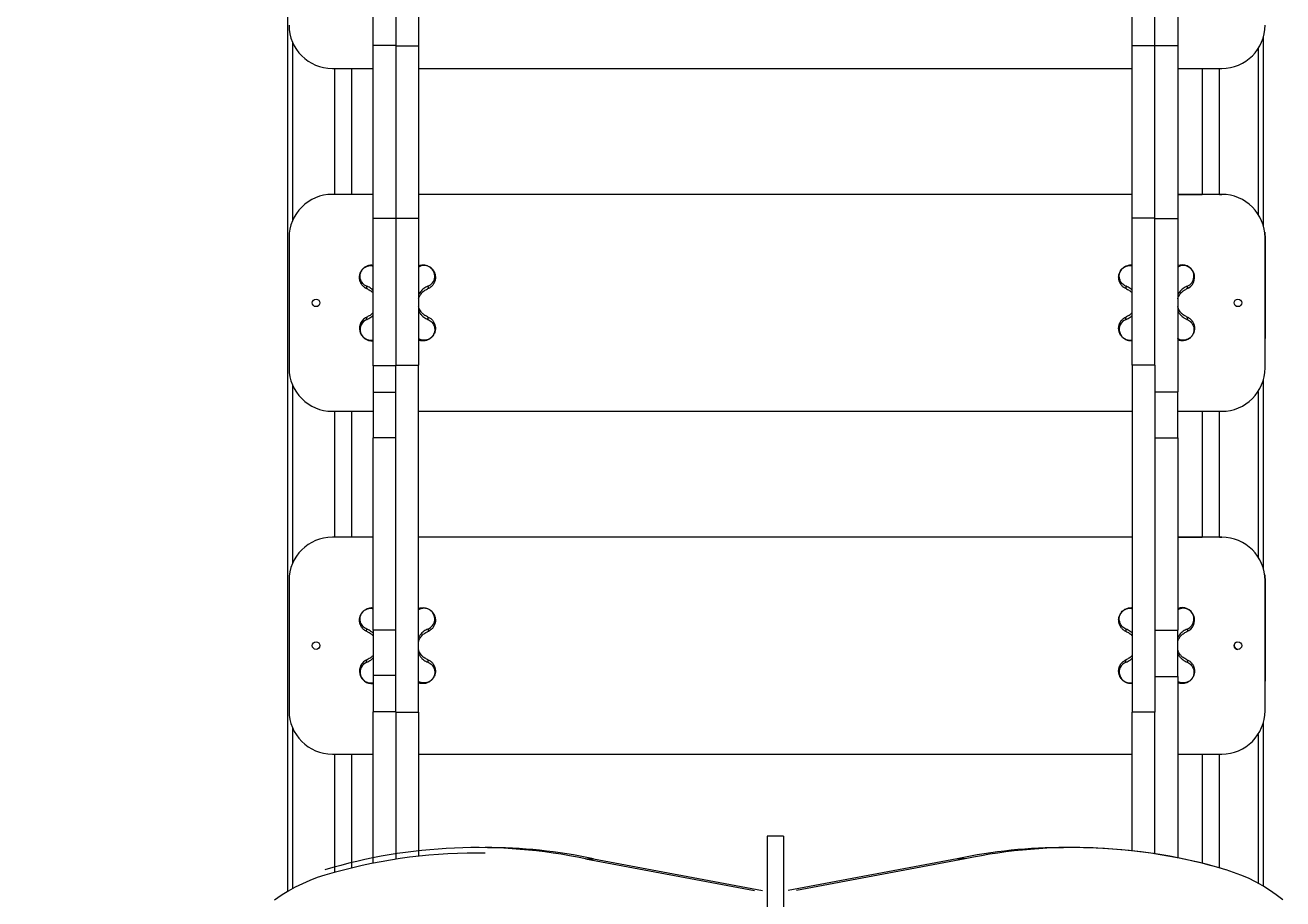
# Model space of a CAD drawing. Header units: millimetres. Extents: x -6400 to 6099, y -5761 to 5444.
# Drawn here: x 1368 to 2527, y 1112 to 1918 of the extents above; entities that cross this region are included whole.
import ezdxf

# ---------------------------------------------------------------- set-up
doc = ezdxf.new("R2010")
doc.units = ezdxf.units.MM
doc.layers.add('DIKOM_РАЗМЕР_ОБЪЕКТА', color=7, linetype='Continuous')
doc.styles.add('style1', font='arial.ttf', dxfattribs={"width": 0.8})
doc.dimstyles.new('1-50', dxfattribs={"dimtxt": 300, "dimasz": 200, "dimexe": 100, "dimexo": 0, "dimgap": 100, "dimtad": 1, "dimdec": 0, "dimtxsty": 'style1', "dimcen": 200, "dimclrd": 7, "dimclre": 7, "dimclrt": 7, "dimadec": 1, "dimazin": 2, "dimtfac": 1, "dimtdec": 0, "dimtmove": 0, "dimatfit": 2, "dimfxl": 0, "dimlwd": 25, "dimlwe": 18, "dimarcsym": 0})

# ---------------------------------------------------------------- blocks, each defined once
blk = doc.blocks.new('*D13')
at = {"layer": 'Defpoints', "color": 0, "transparency": 16777216}
for p in [(2050.4, 3929.7), (-4798.2, -2690.3), (-918.6, -2690.3)]:
    blk.add_point(p, dxfattribs=at)
at = {"layer": 'DIKOM_РАЗМЕР_ОБЪЕКТА', "color": 7, "lineweight": 18, "transparency": 16777216}
for p, q in [((2050.4, 3929.7), (-4898.2, 3929.7)), ((-918.6, -2690.3), (-4898.2, -2690.3))]:
    blk.add_line(p, q, dxfattribs=at)
at = {"layer": 'DIKOM_РАЗМЕР_ОБЪЕКТА', "color": 7, "lineweight": 25, "transparency": 16777216}
blk.add_line((-4798.2, 3729.7), (-4798.2, -2490.3), dxfattribs=at)
at = {"layer": 'DIKOM_РАЗМЕР_ОБЪЕКТА', "color": 7, "transparency": 16777216}
for points in [[(-4831.6, 3729.7), (-4764.9, 3729.7), (-4798.2, 3929.7)], [(-4831.6, -2490.3), (-4764.9, -2490.3), (-4798.2, -2690.3)]]:
    blk.add_solid(points, dxfattribs=at)
at = {"layer": 'DIKOM_РАЗМЕР_ОБЪЕКТА', "color": 7, "transparency": 16777216, "insert": (-5051.4, 1197.8), "char_height": 300, "attachment_point": 5, "rotation": 90, "style": 'style1'}
blk.add_mtext('6600', dxfattribs=at)

msp = doc.modelspace()

# ---------------------------------------------------------------- linework, layer by layer
at = {"color": 7, "linetype": 'Continuous', "lineweight": 15}
for p, q in [((1609.3, 2515.6), (1609.3, 1118.8)), ((1688.3, 1898.9), (1688.3, 2058.7)), ((1709.3, 2034.3), (1709.3, 1898.5)), ((1730.3, 2034.3), (1730.3, 1898.5)), ((2388.3, 1898.5), (2388.3, 2034.3)), ((2409.3, 1898.5), (2409.3, 2034.3)), ((2430.3, 2034.7), (2430.3, 1898.9)), ((2509.3, 1732.5), (2509.3, 1906.8)), ((1614.3, 1738), (1614.3, 1901.3)), ((1709.3, 1898.9), (1688.3, 1898.9)), ((1688.3, 1739.4), (1688.3, 1898.9)), ((1709.3, 1898.5), (1730.3, 1898.5)), ((1709.3, 1898.5), (1709.3, 1739.8)), ((1730.3, 1898.5), (1730.3, 1739.8)), ((2409.3, 1898.5), (2388.3, 1898.5)), ((2388.3, 1739.8), (2388.3, 1898.5)), ((2409.3, 1898.9), (2430.3, 1898.9)), ((2409.3, 1739.8), (2409.3, 1898.5)), ((2430.3, 1898.9), (2430.3, 1739.4)), ((2504.3, 1895.8), (2504.3, 1743.5)), ((1650.8, 1877.7), (1688.3, 1877.7)), ((1652.8, 1877.7), (1652.8, 1761.7)), ((1668.8, 1761.7), (1668.8, 1877.7)), ((1730.3, 1877.7), (2388.3, 1877.7)), ((2430.3, 1877.7), (2470.8, 1877.7)), ((2452.8, 1877.7), (2452.8, 1761.7)), ((2468.8, 1761.7), (2468.8, 1877.7)), ((1688.3, 1761.7), (1650.8, 1761.7)), ((2388.3, 1761.7), (1730.3, 1761.7)), ((2430.3, 1761.7), (2452.8, 1761.7)), ((2470.8, 1761.7), (2430.3, 1761.7)), ((2452.8, 1761.7), (2452.8, 1761.7)), ((2468.8, 1761.7), (2468.8, 1761.7)), ((2468.8, 1761.7), (2470.8, 1761.7)), ((2468.8, 1761.7), (2468.8, 1761.7)), ((1709.3, 1739.8), (1730.3, 1739.8)), ((1709.3, 1739.8), (1709.3, 1604.1)), ((1730.3, 1739.8), (1730.3, 1604.1)), ((2409.3, 1739.8), (2388.3, 1739.8)), ((2388.3, 1604.1), (2388.3, 1739.8)), ((2409.3, 1604.1), (2409.3, 1739.8)), ((1709.3, 1739.4), (1688.3, 1739.4)), ((1688.3, 1603.7), (1688.3, 1739.4)), ((2409.3, 1739.4), (2430.3, 1739.4)), ((2430.3, 1739.4), (2430.3, 1579.7)), ((1610.8, 1721.7), (1610.8, 1601.7)), ((2510.8, 1721.7), (2510.8, 1628.9)), ((2510.8, 1601.7), (2510.8, 1721.7)), ((1687.3, 1696.7), (1688.3, 1696.5)), ((2388.3, 1626.8), (2387.3, 1626.7)), ((1709.3, 1603.7), (1688.3, 1603.7)), ((1688.3, 1603.7), (1688.3, 1579)), ((1709.3, 1604.1), (1730.3, 1604.1)), ((1709.3, 1284.3), (1709.3, 1604.1)), ((1730.3, 1284.3), (1730.3, 1604.1)), ((2409.3, 1604.1), (2388.3, 1604.1)), ((2388.3, 1604.1), (2388.3, 1284.3)), ((2409.3, 1604.1), (2409.3, 1284.3)), ((2509.3, 1416.5), (2509.3, 1590.8)), ((1614.3, 1422), (1614.3, 1585.3)), ((1709.3, 1579), (1688.3, 1579)), ((1688.3, 1579), (1688.3, 1537.2)), ((2409.3, 1579.7), (2430.3, 1579.7)), ((2430.3, 1537.2), (2430.3, 1579.7)), ((2504.3, 1579.8), (2504.3, 1427.5)), ((1650.8, 1561.7), (1688.3, 1561.7)), ((1652.8, 1561.7), (1652.8, 1445.7)), ((1668.8, 1445.7), (1668.8, 1561.7)), ((1730.3, 1561.7), (2388.3, 1561.7)), ((2430.3, 1561.7), (2470.8, 1561.7)), ((2452.8, 1561.7), (2452.8, 1445.7)), ((2468.8, 1445.7), (2468.8, 1561.7)), ((1709.3, 1537.2), (1688.3, 1537.2)), ((1688.3, 1360), (1688.3, 1537.2)), ((2409.3, 1537.2), (2430.3, 1537.2)), ((2430.3, 1537.2), (2430.3, 1359.9)), ((1688.3, 1445.7), (1650.8, 1445.7)), ((2388.3, 1445.7), (1730.3, 1445.7)), ((2430.3, 1445.7), (2452.8, 1445.7)), ((2470.8, 1445.7), (2430.3, 1445.7)), ((2452.8, 1445.7), (2452.8, 1445.7)), ((2468.8, 1445.7), (2468.8, 1445.7)), ((2468.8, 1445.7), (2470.8, 1445.7)), ((2468.8, 1445.7), (2468.8, 1445.7)), ((1610.8, 1405.7), (1610.8, 1285.7)), ((2510.8, 1405.7), (2510.8, 1312.9)), ((2510.8, 1285.7), (2510.8, 1405.7)), ((1687.3, 1380.7), (1688.3, 1380.5)), ((1709.3, 1360), (1688.3, 1360)), ((1688.3, 1360), (1688.3, 1318.3)), ((2409.3, 1359.9), (2430.3, 1359.9)), ((2430.3, 1317.2), (2430.3, 1359.9)), ((1709.3, 1318.3), (1688.3, 1318.3)), ((1688.3, 1318.3), (1688.3, 1284.7)), ((2388.3, 1310.8), (2387.3, 1310.7)), ((2409.3, 1317.2), (2430.3, 1317.2)), ((2430.3, 1317.2), (2430.3, 1150)), ((1709.3, 1284.7), (1688.3, 1284.7)), ((1688.3, 1145.1), (1688.3, 1284.7)), ((1709.3, 1284.3), (1730.3, 1284.3)), ((1709.3, 1284.3), (1709.3, 1148.8)), ((1730.3, 1284.3), (1730.3, 1151.6)), ((2409.3, 1284.3), (2388.3, 1284.3)), ((2388.3, 1156.5), (2388.3, 1284.3)), ((2409.3, 1153.7), (2409.3, 1284.3)), ((1614.3, 1121.7), (1614.3, 1269.3)), ((2509.3, 1123.8), (2509.3, 1274.8)), ((2504.3, 1263.8), (2504.3, 1126.7)), ((1650.8, 1245.7), (1688.3, 1245.7)), ((1652.8, 1245.7), (1652.8, 1136.6)), ((1668.8, 1140.8), (1668.8, 1245.7)), ((1730.3, 1245.7), (2388.3, 1245.7)), ((2430.3, 1245.7), (2470.8, 1245.7)), ((2452.8, 1245.7), (2452.8, 1145)), ((2468.8, 1140.7), (2468.8, 1245.7)), ((2066.8, 1170), (2051.8, 1170)), ((2051.8, 1170), (2051.8, 1088.8)), ((2066.8, 1170), (2066.8, 1088.8)), ((1791.6, 1154.5), (1784.1, 1154.5)), ((1791.6, 1154.5), (1784.1, 1154.5)), ((1884.2, 1149.1), (2040, 1119.9)), ((1884.2, 1149.1), (1891.7, 1149.1)), ((1891.7, 1149.1), (2047.5, 1119.9)), ((2226.8, 1149.1), (2071.1, 1119.9)), ((2234.3, 1149.1), (2078.6, 1119.9)), ((2234.3, 1149.1), (2226.8, 1149.1)), ((2334.5, 1159.5), (2327, 1159.5)), ((2334.5, 1159.5), (2327, 1159.5))]:
    msp.add_line(p, q, dxfattribs=at)
at = {"color": 7, "linetype": 'Continuous', "lineweight": 15, "flags": 128}
for points in [[(2510.5, 1726.9), (2510.6, 1725.6), (2510.8, 1721.7)], [(1683.1, 1674.5), (1682.8, 1674.6), (1682.7, 1674.8), (1682.5, 1675.1), (1682.4, 1675.4), (1682.4, 1675.8), (1682.4, 1676.2), (1682.5, 1676.6), (1682.7, 1677)], [(1738.9, 1677), (1739.1, 1676.6), (1739.2, 1676.2), (1739.2, 1675.8), (1739.2, 1675.4), (1739.1, 1675.1), (1738.9, 1674.8), (1738.7, 1674.6), (1738.5, 1674.5)], [(2382.7, 1677), (2382.5, 1676.6), (2382.4, 1676.2), (2382.4, 1675.8), (2382.4, 1675.4), (2382.5, 1675.1), (2382.7, 1674.8), (2382.8, 1674.6), (2383.1, 1674.5)], [(2438.9, 1677), (2439.1, 1676.6), (2439.2, 1676.2), (2439.2, 1675.8), (2439.2, 1675.4), (2439.1, 1675.1), (2438.9, 1674.8), (2438.7, 1674.6), (2438.5, 1674.5)], [(1682.7, 1646.4), (1682.5, 1646.8), (1682.4, 1647.2), (1682.4, 1647.6), (1682.4, 1647.9), (1682.5, 1648.3), (1682.7, 1648.5), (1682.8, 1648.7), (1683.1, 1648.9)], [(1738.9, 1646.4), (1739.1, 1646.8), (1739.2, 1647.2), (1739.2, 1647.6), (1739.2, 1647.9), (1739.1, 1648.3), (1738.9, 1648.5), (1738.7, 1648.7), (1738.5, 1648.9)], [(2382.7, 1646.4), (2382.5, 1646.8), (2382.4, 1647.2), (2382.4, 1647.6), (2382.4, 1647.9), (2382.5, 1648.3), (2382.7, 1648.5), (2382.8, 1648.7), (2383.1, 1648.9)], [(2438.5, 1648.9), (2438.7, 1648.7), (2438.9, 1648.5), (2439.1, 1648.3), (2439.2, 1647.9), (2439.2, 1647.6), (2439.2, 1647.2), (2439.1, 1646.8), (2438.9, 1646.4)], [(2486.2, 1658.2), (2485.8, 1658.2), (2485.2, 1658.2)], [(2510.5, 1410.9), (2510.6, 1409.6), (2510.8, 1405.7)], [(1683.1, 1358.5), (1682.8, 1358.6), (1682.7, 1358.8), (1682.5, 1359.1), (1682.4, 1359.4), (1682.4, 1359.8), (1682.4, 1360.2), (1682.5, 1360.6), (1682.7, 1361)], [(1738.9, 1361), (1739.1, 1360.6), (1739.2, 1360.2), (1739.2, 1359.8), (1739.2, 1359.4), (1739.1, 1359.1), (1738.9, 1358.8), (1738.7, 1358.6), (1738.5, 1358.5)], [(2382.7, 1361), (2382.5, 1360.6), (2382.4, 1360.2), (2382.4, 1359.8), (2382.4, 1359.4), (2382.5, 1359.1), (2382.7, 1358.8), (2382.8, 1358.6), (2383.1, 1358.5)], [(2438.9, 1361), (2439.1, 1360.6), (2439.2, 1360.2), (2439.2, 1359.8), (2439.2, 1359.4), (2439.1, 1359.1), (2438.9, 1358.8), (2438.7, 1358.6), (2438.5, 1358.5)], [(2487.2, 1342.5), (2486.9, 1342.4), (2485.8, 1342.2)], [(1682.7, 1330.4), (1682.5, 1330.8), (1682.4, 1331.2), (1682.4, 1331.6), (1682.4, 1331.9), (1682.5, 1332.3), (1682.7, 1332.5), (1682.8, 1332.7), (1683.1, 1332.9)], [(1738.9, 1330.4), (1739.1, 1330.8), (1739.2, 1331.2), (1739.2, 1331.6), (1739.2, 1331.9), (1739.1, 1332.3), (1738.9, 1332.5), (1738.7, 1332.7), (1738.5, 1332.9)], [(2382.7, 1330.4), (2382.5, 1330.8), (2382.4, 1331.2), (2382.4, 1331.6), (2382.4, 1331.9), (2382.5, 1332.3), (2382.7, 1332.5), (2382.8, 1332.7), (2383.1, 1332.9)], [(2438.5, 1332.9), (2438.7, 1332.7), (2438.9, 1332.5), (2439.1, 1332.3), (2439.2, 1331.9), (2439.2, 1331.6), (2439.2, 1331.2), (2439.1, 1330.8), (2438.9, 1330.4)], [(2527.2, 1111.4), (2521.1, 1116), (2514.9, 1120.3), (2508.6, 1124.2), (2502, 1127.9), (2495.4, 1131.2), (2488.6, 1134.1), (2481.7, 1136.7), (2474.8, 1139)], [(1643.8, 1134), (1636.8, 1131.8), (1630, 1129.2), (1623.2, 1126.2), (1616.5, 1122.9), (1610, 1119.3), (1603.6, 1115.3), (1597.4, 1111)]]:
    msp.add_lwpolyline(points, dxfattribs=at)
at = {"color": 7, "linetype": 'Continuous', "lineweight": 15}
for centre in [(1635.8, 1661.7), (2485.8, 1661.7), (1635.8, 1345.7), (2485.8, 1345.7)]:
    msp.add_circle(centre, 3.5, dxfattribs=at)
for centre, radius, start, end in [((1650.8, 1917.7), 40, 180, 270), ((2470.8, 1917.7), 40, 270, 0), ((1650.8, 1721.7), 40, 90, 180), ((2470.8, 1721.7), 40, 0, 90), ((1735.3, 1686.2), 9.89, 291.3881, 120.6173), ((2434.3, 1685.2), 11.5, 291.4745, 110.399), ((2435.3, 1686.2), 9.89, 291.387, 120.6174), ((1687.3, 1638.2), 11.5, 111.4529, 275.0557), ((1686.2, 1637.2), 9.88, 111.3223, 281.9979), ((2386.2, 1637.2), 9.88, 111.322, 281.9983), ((1650.8, 1601.7), 40, 180, 270), ((2470.8, 1601.7), 40, 270, 0), ((1650.8, 1405.7), 40, 90, 180), ((2470.8, 1405.7), 40, 0, 90), ((1735.3, 1370.2), 9.89, 291.388, 120.6174), ((2434.3, 1369.2), 11.5, 291.4745, 110.3989), ((2435.3, 1370.2), 9.89, 291.387, 120.6172), ((2485.8, 1345.7), 3.5, 113.2515, 269.9986), ((1687.3, 1322.2), 11.5, 111.4529, 275.0558), ((1686.2, 1321.2), 9.88, 111.3221, 281.9981), ((2386.2, 1321.2), 9.88, 111.3221, 281.9981), ((1650.8, 1285.7), 40, 180, 270), ((2470.8, 1285.7), 40, 270, 0), ((1784.1, 669.2), 490.3, 78.2109, 106.6227), ((1784.4, 662.1), 492.4, 90.0368, 106.5926), ((1784.4, 662.1), 492.4, 90.037, 106.5926), ((1791.5, 669.6), 490, 78.1977, 89.9884), ((2327.1, 669.6), 490, 90.0116, 101.8023), ((2334.5, 669.2), 490.3, 73.3773, 101.7891), ((2334.2, 667.5), 492, 73.3995, 89.9711)]:
    msp.add_arc(centre, radius, start, end, dxfattribs=at)
for points, knots in [([(1683.1, 1674.5), (1682.7, 1674.6), (1681.9, 1675), (1680.8, 1675.6), (1679.9, 1676.3), (1679.2, 1677), (1678.6, 1677.6), (1678, 1678.4), (1677.5, 1679.1), (1677.1, 1679.9), (1676.7, 1680.7), (1676.4, 1681.6), (1676.1, 1682.6), (1675.9, 1683.6), (1675.8, 1684.8), (1675.8, 1686), (1676, 1687.3), (1676.3, 1688.6), (1676.7, 1689.8), (1677.3, 1690.9), (1678.1, 1692.2), (1679.2, 1693.4), (1680.5, 1694.5), (1681.5, 1695.1), (1682.5, 1695.6), (1683.8, 1696.2), (1685.4, 1696.6), (1686.7, 1696.7), (1687.3, 1696.7)], [0, 0, 0, 0, 0.039052, 0.080671, 0.124892, 0.152367, 0.182317, 0.214751, 0.249667, 0.27592, 0.31222, 0.348769, 0.374424, 0.417526, 0.458455, 0.498577, 0.541747, 0.583538, 0.624038, 0.656596, 0.686723, 0.749349, 0.779958, 0.812236, 0.842269, 0.875051, 0.937761, 1, 1, 1, 1]), ([(1682.7, 1677), (1681.9, 1677.3), (1680.4, 1678), (1678.8, 1679.6), (1677.5, 1681.5), (1676.7, 1683.5), (1676.3, 1685.7), (1676.4, 1687.7), (1676.9, 1689.4), (1677.3, 1690.5), (1677.8, 1691.3), (1678.4, 1692.2), (1679.3, 1693.3), (1680.5, 1694.3), (1681.9, 1695.1), (1683.2, 1695.6), (1684.8, 1696.1), (1686.6, 1696.2), (1687.8, 1695.9), (1688.3, 1695.8)], [0, 0, 0, 0, 0.085407, 0.170993, 0.256218, 0.341682, 0.426499, 0.512138, 0.558008, 0.597805, 0.621498, 0.643437, 0.683801, 0.726725, 0.769686, 0.812551, 0.855532, 0.940818, 1, 1, 1, 1]), ([(1730.3, 1696), (1730.4, 1696), (1730.5, 1696.1), (1730.7, 1696.1), (1730.9, 1696.2), (1732, 1696.5), (1733.2, 1696.6), (1734.3, 1696.7)], [0, 0, 0, 0, 0.05412, 0.136934, 0.162564, 0.177677, 1, 1, 1, 1]), ([(1734.3, 1696.7), (1734.7, 1696.7), (1735.6, 1696.6), (1736.9, 1696.4), (1738.1, 1696.1), (1739.1, 1695.6), (1740.5, 1694.9), (1741.8, 1694), (1742.9, 1692.8), (1743.7, 1691.9), (1744.3, 1690.9), (1744.9, 1689.8), (1745.3, 1688.6), (1745.6, 1687.3), (1745.8, 1686.1), (1745.8, 1685.1), (1745.8, 1684.2), (1745.7, 1683.3), (1745.5, 1682.5), (1745.2, 1681.6), (1744.9, 1680.7), (1744.5, 1679.9), (1744, 1679), (1743.4, 1678.1), (1742.6, 1677.2), (1741.6, 1676.2), (1740.3, 1675.3), (1739.1, 1674.7), (1738.5, 1674.5)], [0, 0, 0, 0, 0.043165, 0.084955, 0.125496, 0.158052, 0.187894, 0.250624, 0.281736, 0.313558, 0.343768, 0.37643, 0.416861, 0.458555, 0.501589, 0.531079, 0.563766, 0.592891, 0.626374, 0.652482, 0.688432, 0.724585, 0.750276, 0.796294, 0.837893, 0.875077, 0.940448, 1, 1, 1, 1]), ([(2383.1, 1674.5), (2382.7, 1674.7), (2381.8, 1675.1), (2380.6, 1675.8), (2379.5, 1676.7), (2378.6, 1677.6), (2377.8, 1678.7), (2377.1, 1679.8), (2376.6, 1681), (2376.1, 1682.3), (2375.9, 1683.5), (2375.8, 1684.9), (2375.8, 1686.2), (2376, 1687.7), (2376.4, 1689.1), (2377.1, 1690.5), (2378, 1692), (2379.1, 1693.4), (2380.3, 1694.3), (2381.2, 1695), (2382.2, 1695.5), (2383.4, 1696), (2384.8, 1696.4), (2386, 1696.6), (2387.1, 1696.7), (2387.8, 1696.7), (2388.2, 1696.6), (2388.3, 1696.6)], [0, 0, 0, 0, 0.042958, 0.08886, 0.131429, 0.177904, 0.218328, 0.266491, 0.311084, 0.355326, 0.403545, 0.44341, 0.491165, 0.532596, 0.580124, 0.621683, 0.666372, 0.711117, 0.755825, 0.7776, 0.800568, 0.842206, 0.88984, 0.925065, 0.959952, 0.99368, 1, 1, 1, 1]), ([(2382.7, 1677), (2381.9, 1677.3), (2380.4, 1678.1), (2378.8, 1679.6), (2377.5, 1681.5), (2376.7, 1683.5), (2376.3, 1685.7), (2376.4, 1687.7), (2376.9, 1689.4), (2377.3, 1690.5), (2377.8, 1691.3), (2378.4, 1692.2), (2379.3, 1693.3), (2380.5, 1694.3), (2381.9, 1695.1), (2383.2, 1695.6), (2384.8, 1696.1), (2386.6, 1696.2), (2387.8, 1696), (2388.3, 1695.8)], [0, 0, 0, 0, 0.085407, 0.170993, 0.256218, 0.341681, 0.426498, 0.512138, 0.558008, 0.597804, 0.621499, 0.643436, 0.683802, 0.726726, 0.769685, 0.812549, 0.85553, 0.940816, 1, 1, 1, 1]), ([(1688.3, 1673.2), (1688.3, 1673.3), (1687.7, 1673.9), (1686.4, 1674.9), (1684.6, 1676.1), (1683.3, 1676.7), (1682.7, 1677)], [0, 0, 0, 0, 0.022433, 0.348055, 0.668628, 1, 1, 1, 1]), ([(1683.1, 1674.5), (1684.2, 1674), (1685.6, 1673.3), (1687.3, 1671.9), (1687.9, 1671.3), (1688.3, 1670.9), (1688.3, 1670.8)], [0, 0, 0, 0, 0.604355, 0.790913, 0.970486, 1, 1, 1, 1]), ([(1738.9, 1677), (1737.7, 1676.4), (1735.8, 1675.5), (1733.4, 1673.5), (1731.8, 1671.6), (1730.8, 1670.1), (1730.4, 1669.2), (1730.3, 1669)], [0, 0, 0, 0, 0.383643, 0.579789, 0.770157, 0.963558, 1, 1, 1, 1]), ([(1730.3, 1665.3), (1730.4, 1665.7), (1730.6, 1666.5), (1731.1, 1667.7), (1731.8, 1668.9), (1733.1, 1670.8), (1735.4, 1673), (1737.4, 1674), (1738.5, 1674.5)], [0, 0, 0, 0, 0.069066, 0.169428, 0.273166, 0.380869, 0.6725, 1, 1, 1, 1]), ([(2388.3, 1673.2), (2388.3, 1673.3), (2387.7, 1673.9), (2386.4, 1674.9), (2384.6, 1676.1), (2383.3, 1676.7), (2382.7, 1677)], [0, 0, 0, 0, 0.022437, 0.348063, 0.668637, 1, 1, 1, 1]), ([(2383.1, 1674.5), (2384.2, 1674), (2385.6, 1673.3), (2387.3, 1671.9), (2387.9, 1671.3), (2388.3, 1670.9), (2388.3, 1670.8)], [0, 0, 0, 0, 0.604356, 0.790905, 0.970478, 1, 1, 1, 1]), ([(2438.9, 1677), (2437.7, 1676.4), (2435.8, 1675.5), (2433.4, 1673.5), (2431.8, 1671.6), (2430.8, 1670.1), (2430.4, 1669.2), (2430.3, 1669)], [0, 0, 0, 0, 0.383642, 0.579791, 0.770162, 0.963565, 1, 1, 1, 1]), ([(2430.3, 1665.3), (2430.4, 1665.7), (2430.6, 1666.5), (2431.1, 1667.7), (2431.8, 1668.9), (2433.1, 1670.8), (2435.4, 1673), (2437.4, 1674), (2438.5, 1674.5)], [0, 0, 0, 0, 0.069064, 0.169427, 0.273166, 0.38087, 0.672501, 1, 1, 1, 1]), ([(1682.7, 1646.4), (1683.9, 1647), (1685.8, 1647.9), (1687.7, 1649.4), (1688.3, 1650.1), (1688.3, 1650.1)], [0, 0, 0, 0, 0.644399, 0.973875, 1, 1, 1, 1]), ([(1688.3, 1652.6), (1687.6, 1651.9), (1686, 1650.2), (1684.2, 1649.4), (1683.1, 1648.9)], [0, 0, 0, 0, 0.404028, 1, 1, 1, 1]), ([(1738.5, 1648.9), (1737.4, 1649.4), (1736, 1650.1), (1734.3, 1651.5), (1733.4, 1652.3), (1732.4, 1653.5), (1731.4, 1655.1), (1730.6, 1656.7), (1730.4, 1657.8), (1730.3, 1658.2)], [0, 0, 0, 0, 0.326286, 0.427012, 0.523959, 0.617388, 0.775901, 0.926246, 1, 1, 1, 1]), ([(1730.3, 1654.3), (1730.3, 1654.2), (1730.7, 1653.3), (1731.8, 1651.8), (1733.4, 1649.9), (1735.1, 1648.4), (1737, 1647.2), (1738.3, 1646.7), (1738.9, 1646.4)], [0, 0, 0, 0, 0.029352, 0.223181, 0.417403, 0.611461, 0.802512, 1, 1, 1, 1]), ([(1738.5, 1648.9), (1738.9, 1648.7), (1739.8, 1648.3), (1741, 1647.6), (1742.1, 1646.7), (1743, 1645.8), (1743.8, 1644.7), (1744.5, 1643.6), (1745, 1642.4), (1745.4, 1641.1), (1745.7, 1639.8), (1745.8, 1638.5), (1745.8, 1637.1), (1745.6, 1635.7), (1745.2, 1634.3), (1744.5, 1632.8), (1743.6, 1631.4), (1742.5, 1630), (1741.3, 1629), (1740.4, 1628.4), (1739.4, 1627.9), (1738.2, 1627.3), (1736.8, 1626.9), (1735.6, 1626.7), (1734.5, 1626.7), (1733.5, 1626.7), (1732.4, 1626.8), (1731.3, 1627), (1730.6, 1627.3), (1730.3, 1627.4)], [0, 0, 0, 0, 0.038895, 0.080456, 0.118999, 0.161079, 0.197679, 0.241286, 0.281663, 0.32172, 0.365378, 0.401472, 0.444711, 0.482225, 0.525258, 0.562886, 0.603349, 0.643863, 0.684342, 0.704058, 0.724853, 0.762553, 0.805684, 0.837576, 0.869165, 0.899701, 0.930693, 0.966632, 1, 1, 1, 1]), ([(2387.3, 1626.7), (2386.9, 1626.7), (2386, 1626.7), (2384.7, 1626.9), (2383.5, 1627.3), (2382.5, 1627.7), (2381.1, 1628.4), (2379.8, 1629.4), (2378.7, 1630.5), (2377.9, 1631.5), (2377.3, 1632.5), (2376.7, 1633.6), (2376.3, 1634.8), (2376, 1636.1), (2375.8, 1637.2), (2375.8, 1638.3), (2375.8, 1639.2), (2375.9, 1640.1), (2376.1, 1640.9), (2376.4, 1641.8), (2376.7, 1642.6), (2377.1, 1643.5), (2377.6, 1644.4), (2378.2, 1645.3), (2379, 1646.2), (2380, 1647.1), (2381.3, 1648.1), (2382.5, 1648.6), (2383.1, 1648.9)], [0, 0, 0, 0, 0.04316, 0.084953, 0.125494, 0.158049, 0.187892, 0.250622, 0.281735, 0.313559, 0.343769, 0.376429, 0.41686, 0.458554, 0.501589, 0.531079, 0.563765, 0.59289, 0.626374, 0.652481, 0.688432, 0.724584, 0.750276, 0.796295, 0.837891, 0.875077, 0.940448, 1, 1, 1, 1]), ([(2382.7, 1646.4), (2383.9, 1647), (2385.8, 1647.9), (2387.7, 1649.4), (2388.3, 1650.1), (2388.3, 1650.1)], [0, 0, 0, 0, 0.64439, 0.973875, 1, 1, 1, 1]), ([(2388.3, 1652.7), (2387.6, 1651.9), (2386, 1650.2), (2384.2, 1649.4), (2383.1, 1648.9)], [0, 0, 0, 0, 0.404037, 1, 1, 1, 1]), ([(2438.5, 1648.9), (2437.4, 1649.4), (2436, 1650.1), (2434.3, 1651.5), (2433.4, 1652.3), (2432.4, 1653.5), (2431.4, 1655.1), (2430.6, 1656.7), (2430.4, 1657.8), (2430.3, 1658.2)], [0, 0, 0, 0, 0.326281, 0.427008, 0.523959, 0.617385, 0.775902, 0.926244, 1, 1, 1, 1]), ([(2430.3, 1654.3), (2430.3, 1654.2), (2430.7, 1653.3), (2431.8, 1651.8), (2433.4, 1649.9), (2435.1, 1648.5), (2437, 1647.2), (2438.3, 1646.7), (2438.9, 1646.4)], [0, 0, 0, 0, 0.029353, 0.22318, 0.417398, 0.611463, 0.802517, 1, 1, 1, 1]), ([(2438.5, 1648.9), (2438.9, 1648.7), (2439.7, 1648.4), (2440.8, 1647.7), (2441.7, 1647), (2442.4, 1646.4), (2443, 1645.7), (2443.6, 1645), (2444.1, 1644.3), (2444.5, 1643.5), (2444.9, 1642.6), (2445.2, 1641.8), (2445.5, 1640.8), (2445.7, 1639.8), (2445.8, 1638.6), (2445.8, 1637.3), (2445.6, 1636.1), (2445.3, 1634.8), (2444.9, 1633.6), (2444.3, 1632.5), (2443.5, 1631.2), (2442.4, 1629.9), (2441.1, 1628.9), (2440.1, 1628.3), (2439.1, 1627.7), (2437.8, 1627.2), (2436.2, 1626.8), (2434.9, 1626.7), (2434.3, 1626.7)], [0, 0, 0, 0, 0.039054, 0.080673, 0.124894, 0.152369, 0.182317, 0.214752, 0.249669, 0.275921, 0.312223, 0.34877, 0.374425, 0.417527, 0.458455, 0.498577, 0.541747, 0.583539, 0.624038, 0.656597, 0.686725, 0.749346, 0.779959, 0.812236, 0.842271, 0.875052, 0.937761, 1, 1, 1, 1]), ([(1738.9, 1646.4), (1739.7, 1646), (1741.2, 1645.3), (1742.8, 1643.7), (1744.1, 1641.9), (1744.9, 1639.9), (1745.3, 1637.7), (1745.2, 1635.7), (1744.7, 1634), (1744.3, 1632.9), (1743.8, 1632), (1743.2, 1631.2), (1742.3, 1630.1), (1741, 1629), (1739.7, 1628.2), (1738.4, 1627.7), (1736.8, 1627.3), (1734.8, 1627.2), (1732.6, 1627.6), (1731.1, 1628.1), (1730.4, 1628.6), (1730.3, 1628.7)], [0, 0, 0, 0, 0.075886, 0.151931, 0.227655, 0.303591, 0.378953, 0.455045, 0.495802, 0.531161, 0.552214, 0.571707, 0.607572, 0.645712, 0.683881, 0.721967, 0.760159, 0.835935, 0.911983, 0.987441, 1, 1, 1, 1]), ([(2438.9, 1646.4), (2439.7, 1646), (2441.2, 1645.3), (2442.8, 1643.7), (2444.1, 1641.9), (2444.9, 1639.9), (2445.3, 1637.7), (2445.2, 1635.7), (2444.7, 1634), (2444.3, 1632.9), (2443.8, 1632), (2443.2, 1631.2), (2442.3, 1630.1), (2441, 1629), (2439.7, 1628.3), (2438.4, 1627.7), (2436.8, 1627.3), (2434.8, 1627.2), (2432.6, 1627.6), (2431.1, 1628.1), (2430.4, 1628.6), (2430.3, 1628.7)], [0, 0, 0, 0, 0.075886, 0.151931, 0.227656, 0.303591, 0.378954, 0.455047, 0.495803, 0.531164, 0.552217, 0.571707, 0.607574, 0.645714, 0.683882, 0.721969, 0.76016, 0.835938, 0.911986, 0.987442, 1, 1, 1, 1]), ([(2434.3, 1626.7), (2433.2, 1626.8), (2432, 1626.9), (2430.7, 1627.3), (2430.5, 1627.4), (2430.3, 1627.5)], [0, 0, 0, 0, 0.824451, 0.868299, 1, 1, 1, 1]), ([(1683.1, 1358.5), (1682.7, 1358.6), (1681.9, 1359), (1680.8, 1359.6), (1679.9, 1360.3), (1679.2, 1361), (1678.6, 1361.6), (1678, 1362.4), (1677.5, 1363.1), (1677.1, 1363.9), (1676.7, 1364.7), (1676.4, 1365.6), (1676.1, 1366.6), (1675.9, 1367.6), (1675.8, 1368.8), (1675.8, 1370), (1676, 1371.3), (1676.3, 1372.6), (1676.7, 1373.8), (1677.3, 1374.9), (1678.1, 1376.2), (1679.2, 1377.4), (1680.5, 1378.5), (1681.5, 1379.1), (1682.5, 1379.6), (1683.8, 1380.2), (1685.4, 1380.6), (1686.7, 1380.7), (1687.3, 1380.7)], [0, 0, 0, 0, 0.039052, 0.080671, 0.124892, 0.152367, 0.182317, 0.214751, 0.249668, 0.27592, 0.31222, 0.348769, 0.374423, 0.417526, 0.458454, 0.498576, 0.541746, 0.583538, 0.624038, 0.656596, 0.686723, 0.749349, 0.779958, 0.812236, 0.842268, 0.875052, 0.937761, 1, 1, 1, 1]), ([(1682.7, 1361), (1681.9, 1361.3), (1680.4, 1362), (1678.8, 1363.6), (1677.5, 1365.5), (1676.7, 1367.5), (1676.3, 1369.7), (1676.4, 1371.7), (1676.9, 1373.4), (1677.3, 1374.5), (1677.8, 1375.3), (1678.4, 1376.2), (1679.3, 1377.3), (1680.5, 1378.3), (1681.9, 1379.1), (1683.2, 1379.6), (1684.8, 1380.1), (1686.6, 1380.2), (1687.8, 1379.9), (1688.3, 1379.8)], [0, 0, 0, 0, 0.085407, 0.170993, 0.256218, 0.341681, 0.426499, 0.512138, 0.558008, 0.597805, 0.621499, 0.643437, 0.683801, 0.726725, 0.769686, 0.812551, 0.855532, 0.940818, 1, 1, 1, 1]), ([(1730.3, 1380), (1730.4, 1380), (1730.5, 1380.1), (1730.7, 1380.1), (1730.9, 1380.2), (1732, 1380.5), (1733.2, 1380.6), (1734.3, 1380.7)], [0, 0, 0, 0, 0.05412, 0.136935, 0.162564, 0.177678, 1, 1, 1, 1]), ([(1734.3, 1380.7), (1734.7, 1380.7), (1735.6, 1380.6), (1736.9, 1380.4), (1738.1, 1380.1), (1739.1, 1379.6), (1740.5, 1378.9), (1741.8, 1378), (1742.9, 1376.8), (1743.7, 1375.9), (1744.3, 1374.9), (1744.9, 1373.8), (1745.3, 1372.6), (1745.6, 1371.3), (1745.8, 1370.1), (1745.8, 1369.1), (1745.8, 1368.2), (1745.7, 1367.3), (1745.5, 1366.5), (1745.2, 1365.6), (1744.9, 1364.7), (1744.5, 1363.9), (1744, 1363), (1743.4, 1362.1), (1742.6, 1361.2), (1741.6, 1360.2), (1740.3, 1359.3), (1739.1, 1358.7), (1738.5, 1358.5)], [0, 0, 0, 0, 0.043165, 0.084955, 0.125496, 0.158052, 0.187895, 0.250624, 0.281737, 0.313559, 0.343769, 0.376429, 0.416861, 0.458555, 0.50159, 0.531079, 0.563766, 0.592891, 0.626374, 0.652483, 0.688432, 0.724585, 0.750276, 0.796294, 0.837893, 0.875077, 0.940448, 1, 1, 1, 1]), ([(2383.1, 1358.5), (2382.7, 1358.7), (2381.8, 1359.1), (2380.6, 1359.8), (2379.5, 1360.7), (2378.6, 1361.6), (2377.8, 1362.7), (2377.1, 1363.8), (2376.6, 1365), (2376.1, 1366.3), (2375.9, 1367.5), (2375.8, 1368.9), (2375.8, 1370.2), (2376, 1371.7), (2376.4, 1373.1), (2377.1, 1374.5), (2378, 1376), (2379.1, 1377.4), (2380.3, 1378.3), (2381.2, 1379), (2382.2, 1379.5), (2383.4, 1380), (2384.8, 1380.4), (2386, 1380.6), (2387.1, 1380.7), (2387.8, 1380.7), (2388.2, 1380.6), (2388.3, 1380.6)], [0, 0, 0, 0, 0.042958, 0.08886, 0.131429, 0.177904, 0.218328, 0.266491, 0.311084, 0.355326, 0.403544, 0.443409, 0.491165, 0.532596, 0.580124, 0.621683, 0.666372, 0.711117, 0.755825, 0.7776, 0.800568, 0.842206, 0.88984, 0.925065, 0.959952, 0.99368, 1, 1, 1, 1]), ([(2382.7, 1361), (2381.9, 1361.3), (2380.4, 1362.1), (2378.8, 1363.6), (2377.5, 1365.5), (2376.7, 1367.5), (2376.3, 1369.7), (2376.4, 1371.7), (2376.9, 1373.4), (2377.3, 1374.5), (2377.8, 1375.3), (2378.4, 1376.2), (2379.3, 1377.3), (2380.5, 1378.3), (2381.9, 1379.1), (2383.2, 1379.6), (2384.8, 1380.1), (2386.6, 1380.2), (2387.8, 1380), (2388.3, 1379.8)], [0, 0, 0, 0, 0.085407, 0.170993, 0.256217, 0.341681, 0.426499, 0.512138, 0.558008, 0.597804, 0.621499, 0.643436, 0.683802, 0.726726, 0.769685, 0.812549, 0.85553, 0.940816, 1, 1, 1, 1]), ([(1688.3, 1357.2), (1688.3, 1357.3), (1687.7, 1357.9), (1686.4, 1358.9), (1684.6, 1360.1), (1683.3, 1360.7), (1682.7, 1361)], [0, 0, 0, 0, 0.022433, 0.348057, 0.668629, 1, 1, 1, 1]), ([(1683.1, 1358.5), (1684.2, 1358), (1685.6, 1357.3), (1687.3, 1355.9), (1687.9, 1355.3), (1688.3, 1354.9), (1688.3, 1354.8)], [0, 0, 0, 0, 0.604354, 0.790913, 0.970486, 1, 1, 1, 1]), ([(1738.9, 1361), (1737.7, 1360.4), (1735.8, 1359.5), (1733.4, 1357.5), (1731.8, 1355.6), (1730.8, 1354.1), (1730.4, 1353.2), (1730.3, 1353)], [0, 0, 0, 0, 0.383642, 0.579789, 0.770158, 0.963559, 1, 1, 1, 1]), ([(1730.3, 1349.3), (1730.4, 1349.7), (1730.6, 1350.5), (1731.1, 1351.7), (1731.8, 1352.9), (1733.1, 1354.8), (1735.4, 1357), (1737.4, 1358), (1738.5, 1358.5)], [0, 0, 0, 0, 0.069066, 0.169426, 0.273165, 0.380869, 0.672499, 1, 1, 1, 1]), ([(2388.3, 1357.2), (2388.3, 1357.3), (2387.7, 1357.9), (2386.4, 1358.9), (2384.6, 1360.1), (2383.3, 1360.7), (2382.7, 1361)], [0, 0, 0, 0, 0.022441, 0.348065, 0.668638, 1, 1, 1, 1]), ([(2383.1, 1358.5), (2384.2, 1358), (2385.6, 1357.3), (2387.3, 1355.9), (2387.9, 1355.3), (2388.3, 1354.9), (2388.3, 1354.8)], [0, 0, 0, 0, 0.604356, 0.790905, 0.970478, 1, 1, 1, 1]), ([(2438.9, 1361), (2437.7, 1360.4), (2435.8, 1359.5), (2433.4, 1357.5), (2431.8, 1355.6), (2430.8, 1354.1), (2430.4, 1353.2), (2430.3, 1353)], [0, 0, 0, 0, 0.38364, 0.57979, 0.77016, 0.963563, 1, 1, 1, 1]), ([(2430.3, 1349.3), (2430.4, 1349.7), (2430.6, 1350.5), (2431.1, 1351.7), (2431.8, 1352.9), (2433.1, 1354.8), (2435.4, 1357), (2437.4, 1358), (2438.5, 1358.5)], [0, 0, 0, 0, 0.069063, 0.169425, 0.273165, 0.380868, 0.672501, 1, 1, 1, 1]), ([(1682.7, 1330.4), (1683.9, 1331), (1685.8, 1331.9), (1687.7, 1333.4), (1688.3, 1334.1), (1688.3, 1334.1)], [0, 0, 0, 0, 0.644399, 0.973873, 1, 1, 1, 1]), ([(1688.3, 1336.6), (1687.6, 1335.9), (1686, 1334.2), (1684.2, 1333.4), (1683.1, 1332.9)], [0, 0, 0, 0, 0.404028, 1, 1, 1, 1]), ([(1738.5, 1332.9), (1737.4, 1333.4), (1736, 1334.1), (1734.3, 1335.5), (1733.4, 1336.3), (1732.4, 1337.5), (1731.4, 1339.1), (1730.6, 1340.7), (1730.4, 1341.8), (1730.3, 1342.2)], [0, 0, 0, 0, 0.326285, 0.427011, 0.523958, 0.617387, 0.775901, 0.926244, 1, 1, 1, 1]), ([(1730.3, 1338.3), (1730.3, 1338.2), (1730.7, 1337.3), (1731.8, 1335.8), (1733.4, 1333.9), (1735.1, 1332.4), (1737, 1331.2), (1738.3, 1330.7), (1738.9, 1330.4)], [0, 0, 0, 0, 0.029354, 0.223181, 0.417404, 0.611461, 0.802512, 1, 1, 1, 1]), ([(2382.7, 1330.4), (2383.9, 1331), (2385.8, 1331.9), (2387.7, 1333.4), (2388.3, 1334.1), (2388.3, 1334.1)], [0, 0, 0, 0, 0.64439, 0.973875, 1, 1, 1, 1]), ([(2388.3, 1336.7), (2387.6, 1335.9), (2386, 1334.2), (2384.2, 1333.4), (2383.1, 1332.9)], [0, 0, 0, 0, 0.404038, 1, 1, 1, 1]), ([(2438.5, 1332.9), (2437.4, 1333.4), (2436, 1334.1), (2434.3, 1335.5), (2433.4, 1336.3), (2432.4, 1337.5), (2431.4, 1339.1), (2430.6, 1340.7), (2430.4, 1341.8), (2430.3, 1342.2)], [0, 0, 0, 0, 0.326282, 0.427009, 0.523961, 0.617386, 0.775902, 0.926246, 1, 1, 1, 1]), ([(2430.3, 1338.3), (2430.3, 1338.2), (2430.7, 1337.3), (2431.8, 1335.8), (2433.4, 1333.9), (2435.1, 1332.5), (2437, 1331.2), (2438.3, 1330.7), (2438.9, 1330.4)], [0, 0, 0, 0, 0.029351, 0.22318, 0.417398, 0.611462, 0.802516, 1, 1, 1, 1]), ([(1738.5, 1332.9), (1738.9, 1332.7), (1739.8, 1332.3), (1741, 1331.6), (1742.1, 1330.7), (1743, 1329.8), (1743.8, 1328.7), (1744.5, 1327.6), (1745, 1326.4), (1745.4, 1325.1), (1745.7, 1323.8), (1745.8, 1322.5), (1745.8, 1321.1), (1745.6, 1319.7), (1745.2, 1318.3), (1744.5, 1316.8), (1743.6, 1315.4), (1742.5, 1314), (1741.3, 1313), (1740.4, 1312.4), (1739.4, 1311.9), (1738.2, 1311.3), (1736.8, 1310.9), (1735.6, 1310.7), (1734.5, 1310.7), (1733.5, 1310.7), (1732.4, 1310.8), (1731.3, 1311), (1730.6, 1311.3), (1730.3, 1311.4)], [0, 0, 0, 0, 0.038895, 0.080456, 0.118999, 0.161079, 0.197679, 0.241286, 0.281663, 0.32172, 0.365378, 0.401473, 0.444712, 0.482225, 0.525258, 0.562886, 0.603349, 0.643863, 0.684342, 0.704058, 0.724853, 0.762553, 0.805685, 0.837576, 0.869165, 0.899701, 0.930693, 0.966632, 1, 1, 1, 1]), ([(1738.9, 1330.4), (1739.7, 1330), (1741.2, 1329.3), (1742.8, 1327.7), (1744.1, 1325.9), (1744.9, 1323.9), (1745.3, 1321.7), (1745.2, 1319.7), (1744.7, 1318), (1744.3, 1316.9), (1743.8, 1316), (1743.2, 1315.2), (1742.3, 1314.1), (1741, 1313), (1739.7, 1312.2), (1738.4, 1311.7), (1736.8, 1311.3), (1734.8, 1311.2), (1732.6, 1311.6), (1731.1, 1312.1), (1730.4, 1312.6), (1730.3, 1312.7)], [0, 0, 0, 0, 0.075886, 0.151931, 0.227655, 0.303591, 0.378953, 0.455045, 0.495802, 0.531162, 0.552215, 0.571707, 0.607573, 0.645711, 0.683881, 0.721967, 0.760159, 0.835936, 0.911983, 0.987441, 1, 1, 1, 1]), ([(2387.3, 1310.7), (2386.9, 1310.7), (2386, 1310.7), (2384.7, 1310.9), (2383.5, 1311.3), (2382.5, 1311.7), (2381.1, 1312.4), (2379.8, 1313.4), (2378.7, 1314.5), (2377.9, 1315.5), (2377.3, 1316.5), (2376.7, 1317.6), (2376.3, 1318.8), (2376, 1320.1), (2375.8, 1321.2), (2375.8, 1322.3), (2375.8, 1323.2), (2375.9, 1324.1), (2376.1, 1324.9), (2376.4, 1325.8), (2376.7, 1326.6), (2377.1, 1327.5), (2377.6, 1328.4), (2378.2, 1329.3), (2379, 1330.2), (2380, 1331.1), (2381.3, 1332.1), (2382.5, 1332.6), (2383.1, 1332.9)], [0, 0, 0, 0, 0.04316, 0.084953, 0.125494, 0.158049, 0.187892, 0.250622, 0.281735, 0.313559, 0.343769, 0.376429, 0.41686, 0.458555, 0.501589, 0.531079, 0.563765, 0.592891, 0.626374, 0.652482, 0.688432, 0.724584, 0.750276, 0.796294, 0.837891, 0.875077, 0.940448, 1, 1, 1, 1]), ([(2438.9, 1330.4), (2439.7, 1330), (2441.2, 1329.3), (2442.8, 1327.7), (2444.1, 1325.9), (2444.9, 1323.9), (2445.3, 1321.7), (2445.2, 1319.7), (2444.7, 1318), (2444.3, 1316.9), (2443.8, 1316), (2443.2, 1315.2), (2442.3, 1314.1), (2441, 1313), (2439.7, 1312.3), (2438.4, 1311.7), (2436.8, 1311.3), (2434.8, 1311.2), (2432.6, 1311.6), (2431.1, 1312.1), (2430.4, 1312.6), (2430.3, 1312.7)], [0, 0, 0, 0, 0.075886, 0.151931, 0.227656, 0.303591, 0.378954, 0.455047, 0.495803, 0.531164, 0.552217, 0.571708, 0.607574, 0.645714, 0.683882, 0.72197, 0.76016, 0.835938, 0.911986, 0.987442, 1, 1, 1, 1]), ([(2438.5, 1332.9), (2438.9, 1332.7), (2439.7, 1332.4), (2440.8, 1331.7), (2441.7, 1331), (2442.4, 1330.4), (2443, 1329.7), (2443.6, 1329), (2444.1, 1328.3), (2444.5, 1327.5), (2444.9, 1326.6), (2445.2, 1325.8), (2445.5, 1324.8), (2445.7, 1323.8), (2445.8, 1322.6), (2445.8, 1321.3), (2445.6, 1320.1), (2445.3, 1318.8), (2444.9, 1317.6), (2444.3, 1316.5), (2443.5, 1315.2), (2442.4, 1313.9), (2441.1, 1312.9), (2440.1, 1312.3), (2439.1, 1311.7), (2437.8, 1311.2), (2436.2, 1310.8), (2434.9, 1310.7), (2434.3, 1310.7)], [0, 0, 0, 0, 0.039054, 0.080673, 0.124894, 0.152369, 0.182317, 0.214752, 0.249669, 0.275921, 0.312222, 0.34877, 0.374425, 0.417527, 0.458455, 0.498577, 0.541747, 0.583539, 0.624039, 0.656597, 0.686725, 0.749347, 0.779959, 0.812236, 0.842271, 0.875052, 0.937761, 1, 1, 1, 1]), ([(2434.3, 1310.7), (2433.2, 1310.8), (2432, 1310.9), (2430.7, 1311.3), (2430.5, 1311.4), (2430.3, 1311.5)], [0, 0, 0, 0, 0.824452, 0.868301, 1, 1, 1, 1])]:
    msp.add_open_spline(points, degree=3, knots=knots, dxfattribs=at)

# ---------------------------------------------------------------- dimensions: what is measured, and where the dimension line sits
at = {"layer": 'DIKOM_РАЗМЕР_ОБЪЕКТА'}
dim = msp.add_linear_dim(base=(-4798.2, -2690.3), p1=(2050.4, 3929.7), p2=(-918.6, -2690.3), angle=90, text='6600', dimstyle='1-50', dxfattribs=at)
dim.commit()
dim.dimension.update_dxf_attribs({"geometry": '*D13', "text_midpoint": (-4798.2, 1197.8), "dimtype": 160})

doc.saveas('drawing.dxf')
